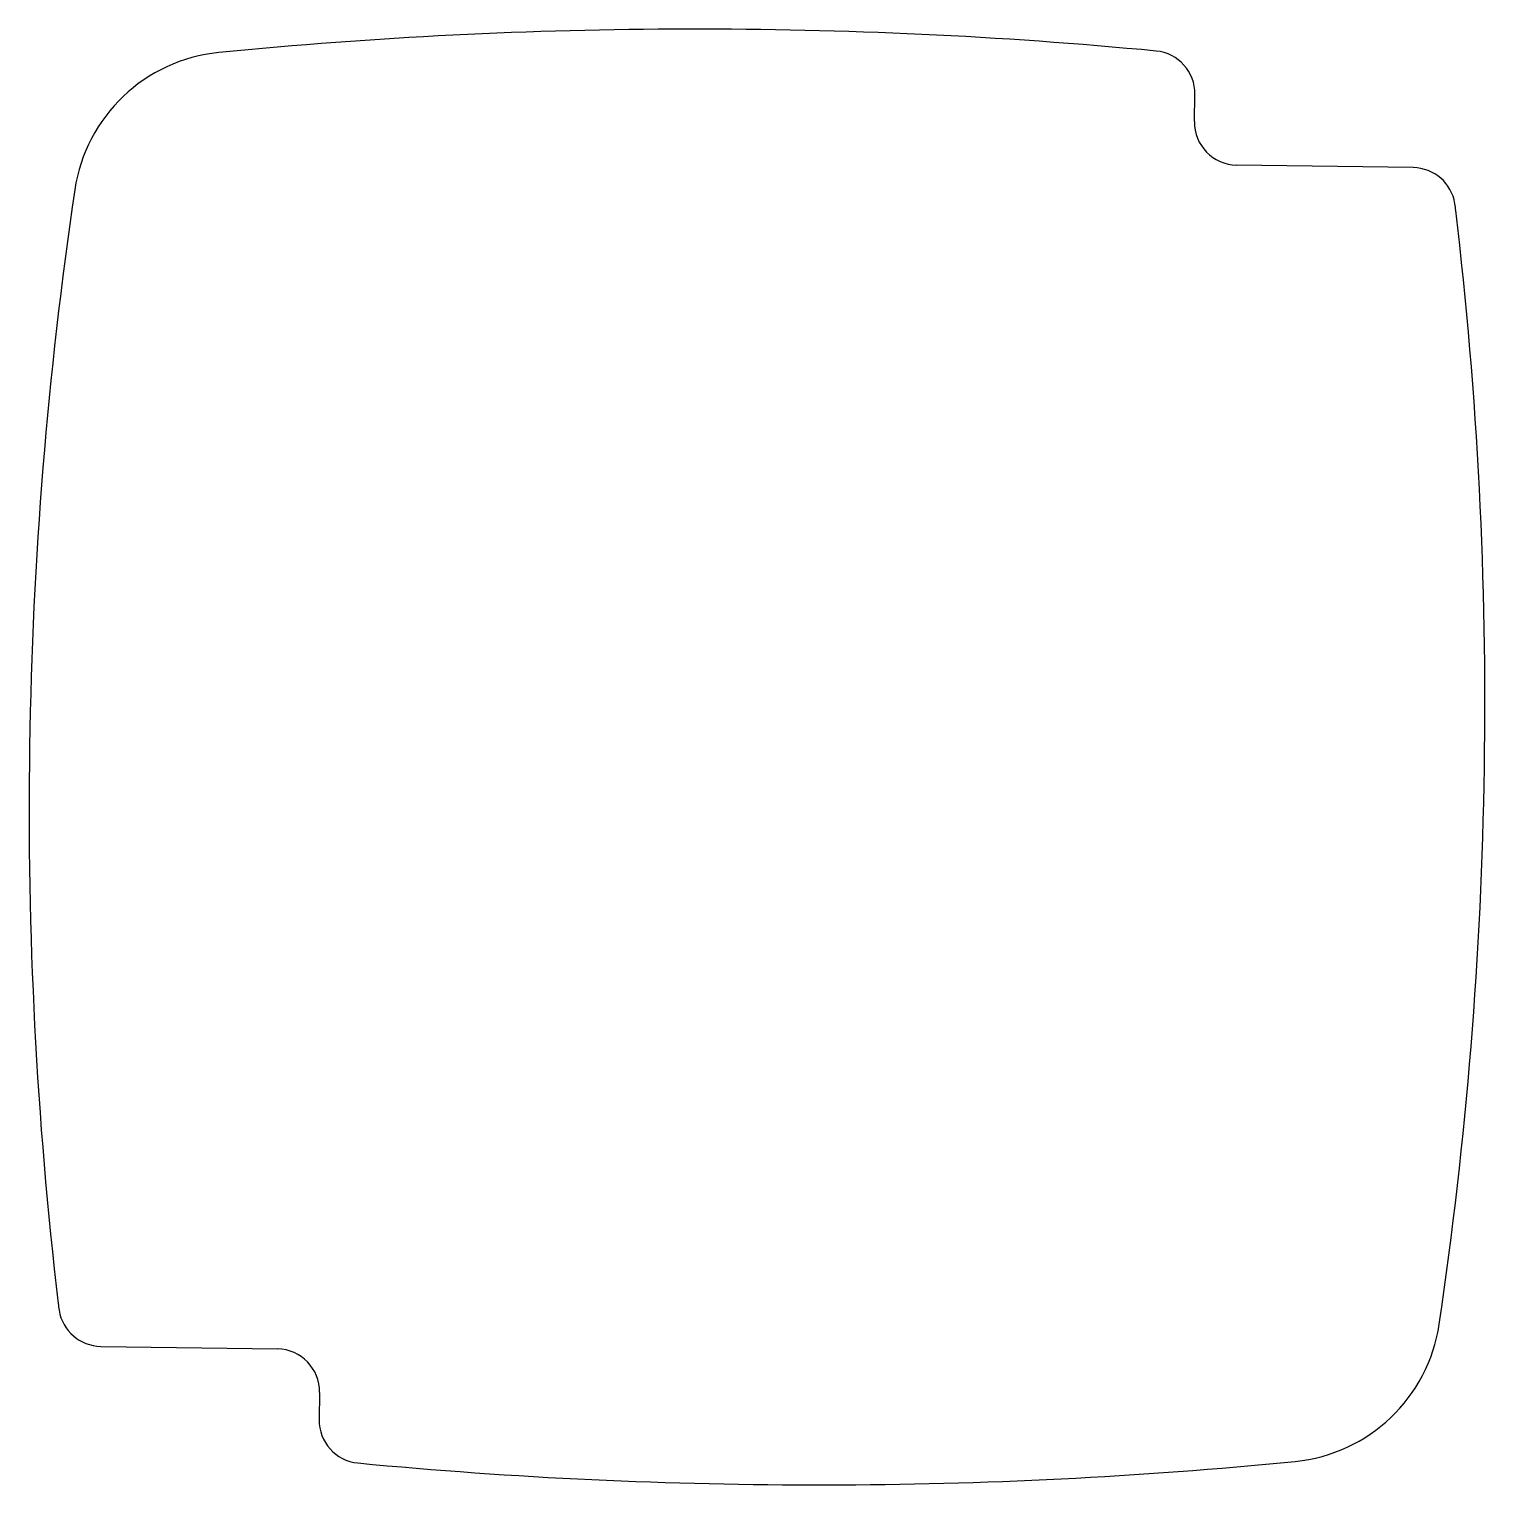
# Model space of a CAD drawing. Header units: millimetres. Extents: x -16.9 to 16.4, y -16.5 to 16.8.
import ezdxf

# ---------------------------------------------------------------- set-up
doc = ezdxf.new("R2010")
doc.units = ezdxf.units.MM

msp = doc.modelspace()

# ---------------------------------------------------------------- linework, layer by layer
at = {"color": 7, "linetype": 'Continuous'}
for p, q in [((9.787, 14.697), (9.797, 15.323)), ((14.798, 13.642), (10.752, 13.702)), ((-15.261, -13.353), (-11.215, -13.413)), ((-10.25, -14.408), (-10.259, -15.034))]:
    msp.add_line(p, q, dxfattribs=at)
for centre, radius, start, end in [((-1.642, -94.329), 111.144, 84.55254, 95.63532), ((-12.192, 12.594), 3.702, 95.6353, 171.5667), ((8.817, 15.338), 0.98, 359.1447, 84.5525), ((10.767, 14.682), 0.98, 179.1447, 269.1447), ((14.784, 12.662), 0.98, 9.1058, 89.1447), ((79.838, -1.051), 96.738, 171.56675, 186.72267), ((12.096, 12.231), 3.702, 6.7227, 9.1058), ((-80.3, 1.34), 96.738, 351.56675, 6.72267), ((-12.558, -11.942), 3.702, 186.7227, 189.1058), ((-15.246, -12.373), 0.98, 189.1058, 269.1447), ((11.73, -12.304), 3.702, 275.6353, 351.5667), ((-11.229, -14.393), 0.98, 359.1447, 89.1447), ((-9.279, -15.048), 0.98, 179.1447, 264.5525), ((1.179, 94.618), 111.144, 264.55254, 275.63532)]:
    msp.add_arc(centre, radius, start, end, dxfattribs=at)

doc.saveas('drawing.dxf')
